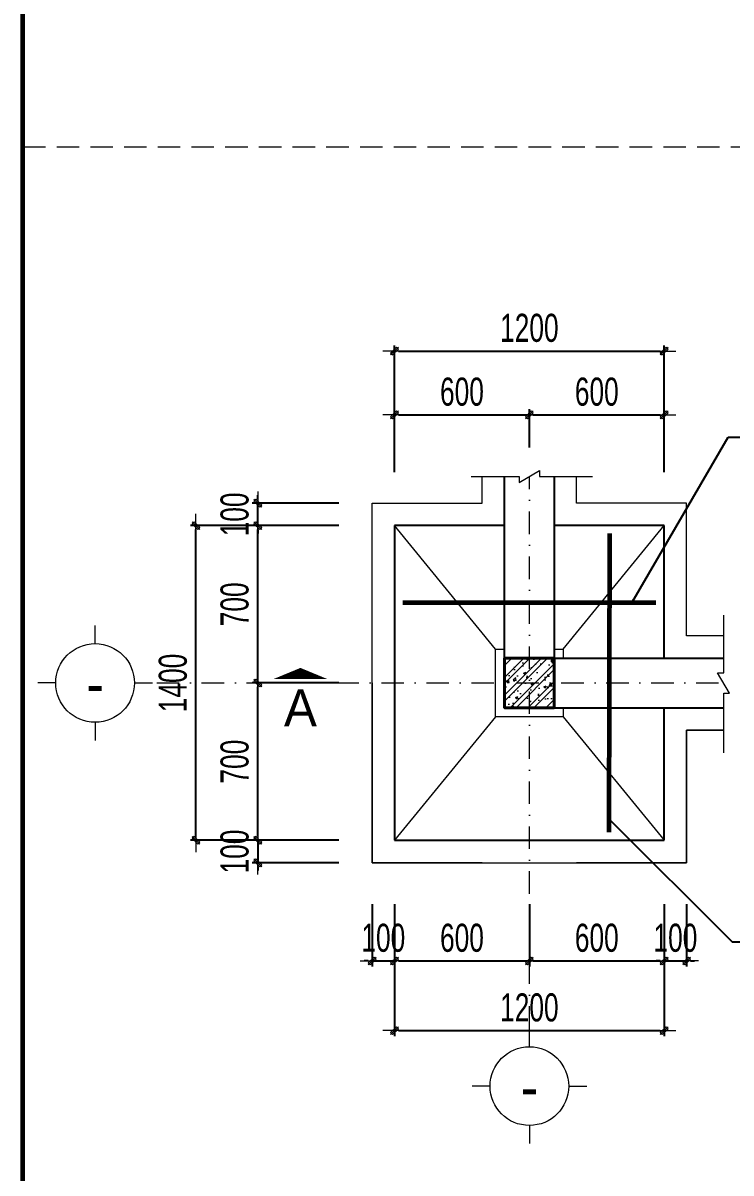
# Model space of a CAD drawing. Header units: millimetres. Extents: x -295047 to 304185, y -728047 to -308748.
# Drawn here: x -145455 to -142304, y -333451 to -328334 of the extents above; entities that cross this region are included whole.
import ezdxf
from ezdxf.enums import TextEntityAlignment as Align

# ---------------------------------------------------------------- set-up
doc = ezdxf.new("R2010")
doc.units = ezdxf.units.MM
doc.header["$MEASUREMENT"] = 0
doc.header["$PDMODE"] = 32
doc.linetypes.add('DASHDOT', pattern=[1, 0.5, -0.25, 0, -0.25])
doc.linetypes.add('HIDDEN', pattern=[0.375, 0.25, -0.125])
doc.layers.get('Defpoints').update_dxf_attribs({"color": 1})
for name, color, linetype, lineweight in [('Khungten_LCDI', 7, 'Continuous', 5), ('LC Dim', 8, 'Continuous', 18), ('LC Hatch', 252, 'Continuous', 9), ('LC ISO', 153, 'Continuous', 13), ('LC Khac', 4, 'Continuous', 9), ('LC MANH DUT', 35, 'HIDDEN', 5), ('LC Net dam2', 6, 'Continuous', 40), ('LC Net dam3', 1, 'Continuous', 60), ('LC Net manh', 219, 'Continuous', 5), ('LC Net thay', 7, 'Continuous', 25), ('LC Net truc', 79, 'DASHDOT', 13), ('LC Text1', 3, 'Continuous', 20)]:
    doc.layers.add(name, color=color, linetype=linetype, lineweight=lineweight)
doc.styles.add('HOATBIF', font='hoatbif.shx', dxfattribs={"width": 0.7})
doc.styles.add('Khungten', font='VHAVAN.TTF', dxfattribs={"width": 0.9, "height": 5000})
doc.styles.add('LC 1', font='VHAVANB.TTF')
doc.styles.add('Title', font='VHBLACK.TTF', dxfattribs={"width": 0.8})
doc.dimstyles.new('1-100(1-50)', dxfattribs={"dimscale": 50, "dimtxt": 2.5, "dimasz": 0.35, "dimexe": 0.5, "dimexo": 0, "dimgap": 0.8, "dimtad": 1, "dimdec": 0, "dimzin": 0, "dimdsep": 46, "dimtxsty": 'HOATBIF', "dimblk1": 'DOT', "dimblk2": 'DOT', "dimsah": 1, "dimcen": -1, "dimdle": 1, "dimclrd": 256, "dimclre": 256, "dimclrt": 4, "dimadec": 3, "dimazin": 2, "dimtfac": 0.333333, "dimtdec": 0, "dimtix": 1, "dimtmove": 2, "dimatfit": 3, "dimldrblk": 'DOT', "dimfxl": 1, "dimtvp": 0.833333, "dimtolj": 1, "dimtzin": 0, "dimarcsym": 0})

# ---------------------------------------------------------------- blocks, each defined once
blk = doc.blocks.new('DOT')
at = {"layer": 'LC Dim'}
blk.add_line((-3, 0), (3, 0), dxfattribs=at)
at = {"layer": 'LC Dim', "color": 4}
blk.add_line((-1, -1), (1, 1), dxfattribs=at)
blk.add_lwpolyline([(0.5, 1), (-1, -0.5), (-0.5, -1), (1, 0.5)], close=True, dxfattribs=at)
blk = doc.blocks.new('*D271')
at = {"layer": 'Defpoints', "color": 0, "ltscale": 2, "transparency": 16777216}
for p in [(-144410.2, -331270.5), (-144049.1, -331270.5), (-144049.1, -331970.5)]:
    blk.add_point(p, dxfattribs=at)
at = {"layer": 'LC Dim', "lineweight": -2, "ltscale": 2, "transparency": 16777216}
for p, q in [((-144049.1, -331270.5), (-144435.2, -331270.5)), ((-144410.2, -331953), (-144410.2, -331288)), ((-144049.1, -331970.5), (-144435.2, -331970.5))]:
    blk.add_line(p, q, dxfattribs=at)
at = {"layer": 'LC Dim', "lineweight": -2, "ltscale": 2, "transparency": 16777216, "xscale": 17.5, "yscale": 17.5, "zscale": 17.5}
for p, rotation in [((-144410.2, -331270.5), 90), ((-144410.2, -331970.5), 270)]:
    blk.add_blockref('DOT', p, dxfattribs=dict(at, rotation=rotation))
at = {"layer": 'LC Dim', "color": 4, "ltscale": 2, "transparency": 16777216, "insert": (-144512.7, -331620.5), "char_height": 125, "attachment_point": 5, "rotation": 90, "style": 'HOATBIF'}
blk.add_mtext('\\A1;700', dxfattribs=at)
blk = doc.blocks.new('_Dot')
at = {"color": 0, "linetype": 'ByBlock', "lineweight": -2}
blk.add_line((-0.5, 0), (-1, 0), dxfattribs=at)
at = {"color": 0, "linetype": 'ByBlock', "const_width": 0.5}
blk.add_lwpolyline([(-0.25, 0, 1), (0.25, 0, 1)], format="xyb", close=True, dxfattribs=at)
blk = doc.blocks.new('*D272')
at = {"layer": 'Defpoints', "color": 0, "ltscale": 2, "transparency": 16777216}
for p in [(-144410.2, -330570.5), (-144049.1, -330570.5), (-144049.1, -331270.5)]:
    blk.add_point(p, dxfattribs=at)
at = {"layer": 'LC Dim', "lineweight": -2, "ltscale": 2, "transparency": 16777216}
for p, q in [((-144049.1, -330570.5), (-144435.2, -330570.5)), ((-144410.2, -331253), (-144410.2, -330588)), ((-144049.1, -331270.5), (-144435.2, -331270.5))]:
    blk.add_line(p, q, dxfattribs=at)
at = {"layer": 'LC Dim', "lineweight": -2, "ltscale": 2, "transparency": 16777216, "xscale": 17.5, "yscale": 17.5, "zscale": 17.5}
for p, rotation in [((-144410.2, -330570.5), 90), ((-144410.2, -331270.5), 270)]:
    blk.add_blockref('DOT', p, dxfattribs=dict(at, rotation=rotation))
at = {"layer": 'LC Dim', "color": 4, "ltscale": 2, "transparency": 16777216, "insert": (-144512.7, -330920.5), "char_height": 125, "attachment_point": 5, "rotation": 90, "style": 'HOATBIF'}
blk.add_mtext('\\A1;700', dxfattribs=at)
blk = doc.blocks.new('*D273')
at = {"layer": 'Defpoints', "color": 0, "ltscale": 2, "transparency": 16777216}
for p in [(-144410.2, -330470.5), (-144049.1, -330470.5), (-144049.1, -330570.5)]:
    blk.add_point(p, dxfattribs=at)
at = {"layer": 'LC Dim', "lineweight": -2, "ltscale": 2, "transparency": 16777216}
for p, q in [((-144410.2, -330453), (-144410.2, -330435.5)), ((-144049.1, -330470.5), (-144435.2, -330470.5)), ((-144410.2, -330570.5), (-144410.2, -330470.5)), ((-144049.1, -330570.5), (-144435.2, -330570.5)), ((-144410.2, -330588), (-144410.2, -330605.5))]:
    blk.add_line(p, q, dxfattribs=at)
at = {"layer": 'LC Dim', "lineweight": -2, "ltscale": 2, "transparency": 16777216, "xscale": 17.5, "yscale": 17.5, "zscale": 17.5}
for p, rotation in [((-144410.2, -330470.5), 270), ((-144410.2, -330570.5), 90)]:
    blk.add_blockref('DOT', p, dxfattribs=dict(at, rotation=rotation))
at = {"layer": 'LC Dim', "color": 4, "ltscale": 2, "transparency": 16777216, "insert": (-144512.7, -330520.5), "char_height": 125, "attachment_point": 5, "rotation": 90, "style": 'HOATBIF'}
blk.add_mtext('\\A1;100', dxfattribs=at)
blk = doc.blocks.new('*D274')
at = {"layer": 'Defpoints', "color": 0, "ltscale": 2, "transparency": 16777216}
for p in [(-144685.1, -330570.5), (-144049.1, -330570.5), (-144049.1, -331970.5)]:
    blk.add_point(p, dxfattribs=at)
at = {"layer": 'LC Dim', "lineweight": -2, "ltscale": 2, "transparency": 16777216}
for p, q in [((-144049.1, -330570.5), (-144710.1, -330570.5)), ((-144685.1, -331953), (-144685.1, -330588)), ((-144049.1, -331970.5), (-144710.1, -331970.5))]:
    blk.add_line(p, q, dxfattribs=at)
at = {"layer": 'LC Dim', "lineweight": -2, "ltscale": 2, "transparency": 16777216, "xscale": 17.5, "yscale": 17.5, "zscale": 17.5}
for p, rotation in [((-144685.1, -330570.5), 90), ((-144685.1, -331970.5), 270)]:
    blk.add_blockref('DOT', p, dxfattribs=dict(at, rotation=rotation))
at = {"layer": 'LC Dim', "color": 4, "ltscale": 2, "transparency": 16777216, "insert": (-144787.6, -331270.5), "char_height": 125, "attachment_point": 5, "rotation": 90, "style": 'HOATBIF'}
blk.add_mtext('\\A1;1400', dxfattribs=at)
blk = doc.blocks.new('*D275')
at = {"layer": 'Defpoints', "color": 0, "ltscale": 2, "transparency": 16777216}
for p in [(-144049.1, -331970.5), (-144410.2, -332070.5), (-144049.1, -332070.5)]:
    blk.add_point(p, dxfattribs=at)
at = {"layer": 'LC Dim', "lineweight": -2, "ltscale": 2, "transparency": 16777216}
for p, q in [((-144049.1, -331970.5), (-144435.2, -331970.5)), ((-144410.2, -331953), (-144410.2, -331935.5)), ((-144410.2, -331970.5), (-144410.2, -332070.5)), ((-144049.1, -332070.5), (-144435.2, -332070.5)), ((-144410.2, -332088), (-144410.2, -332105.5))]:
    blk.add_line(p, q, dxfattribs=at)
at = {"layer": 'LC Dim', "lineweight": -2, "ltscale": 2, "transparency": 16777216, "xscale": 17.5, "yscale": 17.5, "zscale": 17.5}
for p, rotation in [((-144410.2, -331970.5), 270), ((-144410.2, -332070.5), 90)]:
    blk.add_blockref('DOT', p, dxfattribs=dict(at, rotation=rotation))
at = {"layer": 'LC Dim', "color": 4, "ltscale": 2, "transparency": 16777216, "insert": (-144512.7, -332020.5), "char_height": 125, "attachment_point": 5, "rotation": 90, "style": 'HOATBIF'}
blk.add_mtext('\\A1;100', dxfattribs=at)
blk = doc.blocks.new('*D285')
at = {"layer": 'Defpoints', "color": 0, "ltscale": 2, "transparency": 16777216}
for p in [(-143901.3, -332255.1), (-143801.3, -332255.1), (-143801.3, -332507.5)]:
    blk.add_point(p, dxfattribs=at)
at = {"layer": 'LC Dim', "lineweight": -2, "ltscale": 2, "transparency": 16777216}
for p, q in [((-143901.3, -332255.1), (-143901.3, -332532.5)), ((-143801.3, -332255.1), (-143801.3, -332532.5)), ((-143918.8, -332507.5), (-143936.3, -332507.5)), ((-143901.3, -332507.5), (-143801.3, -332507.5)), ((-143783.8, -332507.5), (-143766.3, -332507.5))]:
    blk.add_line(p, q, dxfattribs=at)
at = {"layer": 'LC Dim', "lineweight": -2, "ltscale": 2, "transparency": 16777216, "xscale": 17.5, "yscale": 17.5, "zscale": 17.5}
blk.add_blockref('DOT', (-143901.3, -332507.5), dxfattribs=at)
at = {"layer": 'LC Dim', "lineweight": -2, "ltscale": 2, "transparency": 16777216, "xscale": 17.5, "yscale": 17.5, "zscale": 17.5, "rotation": 180}
blk.add_blockref('DOT', (-143801.3, -332507.5), dxfattribs=at)
at = {"layer": 'LC Dim', "color": 4, "ltscale": 2, "transparency": 16777216, "insert": (-143851.3, -332405), "char_height": 125, "attachment_point": 5, "style": 'HOATBIF'}
blk.add_mtext('\\A1;100', dxfattribs=at)
blk = doc.blocks.new('*D286')
at = {"layer": 'Defpoints', "color": 0, "ltscale": 2, "transparency": 16777216}
for p in [(-143801.3, -332255.1), (-143201.3, -332255.1), (-143201.3, -332507.5)]:
    blk.add_point(p, dxfattribs=at)
at = {"layer": 'LC Dim', "lineweight": -2, "ltscale": 2, "transparency": 16777216}
for p, q in [((-143801.3, -332255.1), (-143801.3, -332532.5)), ((-143201.3, -332255.1), (-143201.3, -332532.5)), ((-143783.8, -332507.5), (-143218.8, -332507.5))]:
    blk.add_line(p, q, dxfattribs=at)
at = {"layer": 'LC Dim', "lineweight": -2, "ltscale": 2, "transparency": 16777216, "xscale": 17.5, "yscale": 17.5, "zscale": 17.5, "rotation": 180}
blk.add_blockref('DOT', (-143801.3, -332507.5), dxfattribs=at)
at = {"layer": 'LC Dim', "lineweight": -2, "ltscale": 2, "transparency": 16777216, "xscale": 17.5, "yscale": 17.5, "zscale": 17.5}
blk.add_blockref('DOT', (-143201.3, -332507.5), dxfattribs=at)
at = {"layer": 'LC Dim', "color": 4, "ltscale": 2, "transparency": 16777216, "insert": (-143501.3, -332405), "char_height": 125, "attachment_point": 5, "style": 'HOATBIF'}
blk.add_mtext('\\A1;600', dxfattribs=at)
blk = doc.blocks.new('*D287')
at = {"layer": 'Defpoints', "color": 0, "ltscale": 2, "transparency": 16777216}
for p in [(-142601.3, -332255.1), (-142501.3, -332255.1), (-142501.3, -332507.5)]:
    blk.add_point(p, dxfattribs=at)
at = {"layer": 'LC Dim', "lineweight": -2, "ltscale": 2, "transparency": 16777216}
for p, q in [((-142601.3, -332255.1), (-142601.3, -332532.5)), ((-142501.3, -332255.1), (-142501.3, -332532.5)), ((-142618.8, -332507.5), (-142636.3, -332507.5)), ((-142601.3, -332507.5), (-142501.3, -332507.5)), ((-142483.8, -332507.5), (-142466.3, -332507.5))]:
    blk.add_line(p, q, dxfattribs=at)
at = {"layer": 'LC Dim', "lineweight": -2, "ltscale": 2, "transparency": 16777216, "xscale": 17.5, "yscale": 17.5, "zscale": 17.5}
blk.add_blockref('DOT', (-142601.3, -332507.5), dxfattribs=at)
at = {"layer": 'LC Dim', "lineweight": -2, "ltscale": 2, "transparency": 16777216, "xscale": 17.5, "yscale": 17.5, "zscale": 17.5, "rotation": 180}
blk.add_blockref('DOT', (-142501.3, -332507.5), dxfattribs=at)
at = {"layer": 'LC Dim', "color": 4, "ltscale": 2, "transparency": 16777216, "insert": (-142551.3, -332405), "char_height": 125, "attachment_point": 5, "style": 'HOATBIF'}
blk.add_mtext('\\A1;100', dxfattribs=at)
blk = doc.blocks.new('*D288')
at = {"layer": 'Defpoints', "color": 0, "ltscale": 2, "transparency": 16777216}
for p in [(-143201.3, -332255.1), (-142601.3, -332255.1), (-142601.3, -332507.5)]:
    blk.add_point(p, dxfattribs=at)
at = {"layer": 'LC Dim', "lineweight": -2, "ltscale": 2, "transparency": 16777216}
for p, q in [((-143201.3, -332255.1), (-143201.3, -332532.5)), ((-142601.3, -332255.1), (-142601.3, -332532.5)), ((-143183.8, -332507.5), (-142618.8, -332507.5))]:
    blk.add_line(p, q, dxfattribs=at)
at = {"layer": 'LC Dim', "lineweight": -2, "ltscale": 2, "transparency": 16777216, "xscale": 17.5, "yscale": 17.5, "zscale": 17.5, "rotation": 180}
blk.add_blockref('DOT', (-143201.3, -332507.5), dxfattribs=at)
at = {"layer": 'LC Dim', "lineweight": -2, "ltscale": 2, "transparency": 16777216, "xscale": 17.5, "yscale": 17.5, "zscale": 17.5}
blk.add_blockref('DOT', (-142601.3, -332507.5), dxfattribs=at)
at = {"layer": 'LC Dim', "color": 4, "ltscale": 2, "transparency": 16777216, "insert": (-142901.3, -332405), "char_height": 125, "attachment_point": 5, "style": 'HOATBIF'}
blk.add_mtext('\\A1;600', dxfattribs=at)
blk = doc.blocks.new('*D289')
at = {"layer": 'Defpoints', "color": 0, "ltscale": 2, "transparency": 16777216}
for p in [(-143801.3, -332255.1), (-142601.3, -332255.1), (-142601.3, -332817.4)]:
    blk.add_point(p, dxfattribs=at)
at = {"layer": 'LC Dim', "lineweight": -2, "ltscale": 2, "transparency": 16777216}
for p, q in [((-143801.3, -332255.1), (-143801.3, -332842.4)), ((-142601.3, -332255.1), (-142601.3, -332842.4)), ((-143783.8, -332817.4), (-142618.8, -332817.4))]:
    blk.add_line(p, q, dxfattribs=at)
at = {"layer": 'LC Dim', "lineweight": -2, "ltscale": 2, "transparency": 16777216, "xscale": 17.5, "yscale": 17.5, "zscale": 17.5, "rotation": 180}
blk.add_blockref('DOT', (-143801.3, -332817.4), dxfattribs=at)
at = {"layer": 'LC Dim', "lineweight": -2, "ltscale": 2, "transparency": 16777216, "xscale": 17.5, "yscale": 17.5, "zscale": 17.5}
blk.add_blockref('DOT', (-142601.3, -332817.4), dxfattribs=at)
at = {"layer": 'LC Dim', "color": 4, "ltscale": 2, "transparency": 16777216, "insert": (-143201.3, -332714.9), "char_height": 125, "attachment_point": 5, "style": 'HOATBIF'}
blk.add_mtext('\\A1;1200', dxfattribs=at)
blk = doc.blocks.new('TTRUC')
at = {"layer": 'LC ISO'}
for p, q in [((0, 6.95), (0, 10.13)), ((-6.95, 0), (-10.13, 0)), ((6.95, 0), (10.13, 0)), ((0, -6.95), (0, -10.13))]:
    blk.add_line(p, q, dxfattribs=at)
at = {"layer": 'LC Net manh'}
blk.add_circle((0, 0), 6.95, dxfattribs=at)
blk = doc.blocks.new('*D303')
at = {"layer": 'Defpoints', "color": 0, "ltscale": 2, "transparency": 16777216}
for p in [(-143201.3, -330077.6), (-143801.3, -330222.6), (-143201.3, -330222.6)]:
    blk.add_point(p, dxfattribs=at)
at = {"layer": 'LC Dim', "lineweight": -2, "ltscale": 2, "transparency": 16777216}
for p, q in [((-143801.3, -330222.6), (-143801.3, -330052.6)), ((-143783.8, -330077.6), (-143218.8, -330077.6)), ((-143201.3, -330222.6), (-143201.3, -330052.6))]:
    blk.add_line(p, q, dxfattribs=at)
at = {"layer": 'LC Dim', "lineweight": -2, "ltscale": 2, "transparency": 16777216, "xscale": 17.5, "yscale": 17.5, "zscale": 17.5, "rotation": 180}
blk.add_blockref('DOT', (-143801.3, -330077.6), dxfattribs=at)
at = {"layer": 'LC Dim', "lineweight": -2, "ltscale": 2, "transparency": 16777216, "xscale": 17.5, "yscale": 17.5, "zscale": 17.5}
blk.add_blockref('DOT', (-143201.3, -330077.6), dxfattribs=at)
at = {"layer": 'LC Dim', "color": 4, "ltscale": 2, "transparency": 16777216, "insert": (-143501.3, -329975.1), "char_height": 125, "attachment_point": 5, "style": 'HOATBIF'}
blk.add_mtext('\\A1;600', dxfattribs=at)
blk = doc.blocks.new('*D304')
at = {"layer": 'Defpoints', "color": 0, "ltscale": 2, "transparency": 16777216}
for p in [(-142601.3, -330077.6), (-143201.3, -330222.6), (-142601.3, -330222.6)]:
    blk.add_point(p, dxfattribs=at)
at = {"layer": 'LC Dim', "lineweight": -2, "ltscale": 2, "transparency": 16777216}
for p, q in [((-143201.3, -330222.6), (-143201.3, -330052.6)), ((-143183.8, -330077.6), (-142618.8, -330077.6)), ((-142601.3, -330222.6), (-142601.3, -330052.6))]:
    blk.add_line(p, q, dxfattribs=at)
at = {"layer": 'LC Dim', "lineweight": -2, "ltscale": 2, "transparency": 16777216, "xscale": 17.5, "yscale": 17.5, "zscale": 17.5, "rotation": 180}
blk.add_blockref('DOT', (-143201.3, -330077.6), dxfattribs=at)
at = {"layer": 'LC Dim', "lineweight": -2, "ltscale": 2, "transparency": 16777216, "xscale": 17.5, "yscale": 17.5, "zscale": 17.5}
blk.add_blockref('DOT', (-142601.3, -330077.6), dxfattribs=at)
at = {"layer": 'LC Dim', "color": 4, "ltscale": 2, "transparency": 16777216, "insert": (-142901.3, -329975.1), "char_height": 125, "attachment_point": 5, "style": 'HOATBIF'}
blk.add_mtext('\\A1;600', dxfattribs=at)
blk = doc.blocks.new('*D307')
at = {"layer": 'Defpoints', "color": 0, "ltscale": 2, "transparency": 16777216}
for p in [(-142601.3, -329793.6), (-143801.3, -330333.1), (-142601.3, -330333.1)]:
    blk.add_point(p, dxfattribs=at)
at = {"layer": 'LC Dim', "lineweight": -2, "ltscale": 2, "transparency": 16777216}
for p, q in [((-143801.3, -330333.1), (-143801.3, -329768.6)), ((-142601.3, -330333.1), (-142601.3, -329768.6)), ((-143783.8, -329793.6), (-142618.8, -329793.6))]:
    blk.add_line(p, q, dxfattribs=at)
at = {"layer": 'LC Dim', "lineweight": -2, "ltscale": 2, "transparency": 16777216, "xscale": 17.5, "yscale": 17.5, "zscale": 17.5, "rotation": 180}
blk.add_blockref('DOT', (-143801.3, -329793.6), dxfattribs=at)
at = {"layer": 'LC Dim', "lineweight": -2, "ltscale": 2, "transparency": 16777216, "xscale": 17.5, "yscale": 17.5, "zscale": 17.5}
blk.add_blockref('DOT', (-142601.3, -329793.6), dxfattribs=at)
at = {"layer": 'LC Dim', "color": 4, "ltscale": 2, "transparency": 16777216, "insert": (-143201.3, -329691.1), "char_height": 125, "attachment_point": 5, "style": 'HOATBIF'}
blk.add_mtext('\\A1;1200', dxfattribs=at)
blk = doc.blocks.new('lcdi fix')
at = {"layer": 'Khungten_LCDI', "color": 5, "lineweight": 60}
blk.add_lwpolyline([(0, -14650), (0, 14650), (40600, 14650), (40600, -14650)], close=True, dxfattribs=at)
at = {"color": 7, "style": 'Khungten', "width": 0.8}
for tag, p in [('REVISION', (39499, -10746)), ('NGAYHT', (39546, -11609))]:
    blk.add_attdef(tag, text='', height=200, dxfattribs=at).set_placement(p, align=Align.CENTER)
at = {"layer": 'LC Text1', "style": 'Title', "width": 1.485915}
for tag, p, p2 in [('TENBANVE1', (36913, -8886), (40339, -8886)), ('TENBANVE2', (36913, -9562), (40339, -9562))]:
    blk.add_attdef(tag, text='', height=250, dxfattribs=at).set_placement(p, p2, align=Align.FIT)
at = {"layer": 'LC Text1', "style": 'Title', "width": 0.7}
blk.add_attdef('SOBANVE', text='', height=250, dxfattribs=at).set_placement((39562, -13896), align=Align.CENTER)

msp = doc.modelspace()

# ---------------------------------------------------------------- hatches: boundary and pattern name
at = {"layer": 'LC Hatch', "ltscale": 2}
h = msp.add_hatch(dxfattribs=at)
h.set_pattern_fill('BTCT', color=256, scale=15, style=0)
h.set_pattern_definition([(50, (-68394.715, -235805.3), (107.58903, -9.41282), [11.25, -123.75]), (355, (-68394.72, -235805.3), (-20.8127, 112.82882), [9, -99]), (100.4514, (-68385.75, -235806.09), (86.77641, 103.41593), [9.56103, -105.17132]), (46.1842, (-68394.72, -235775.3), (160.08616, -24.82785), [16.875, -185.625]), (96.6356, (-68381.37, -235777.37), (140.1994, 146.11768), [14.34154, -157.75695]), (351.1842, (-68394.72, -235775.3), (140.1993, 146.1178), [13.5, -148.5]), (21, (-68379.715, -235782.8), (89.53606, -60.392834), [11.25, -123.75]), (326, (-68379.72, -235782.8), (36.4973, 108.77251), [9, -99]), (71.4514, (-68372.25, -235787.84), (126.03339, 48.379575), [9.56103, -105.17132]), (37.5, (-68394.715, -235805.304), (1.823978, 49.934078), [0, -97.8, 0, -100.5, 0, -99.375]), (7.5, (-68394.715, -235805.304), (39.46043, 59.161757), [0, -57.3, 0, -95.55, 0, -37.875]), (327.5, (-68428.165, -235805.304), (80.073365, -3.383231), [0, -37.5, 0, -117, 0, -155.25]), (317.5, (-68443.165, -235805.304), (87.477925, 15.015747), [0, -48.75, 0, -77.7, 0, -110.25]), (45, (-68394.715, -235805.304), (-39.774756, 39.774756), []), (45, (-68368.2, -235805.304), (-39.774756, 39.774756), [])])
h.paths.add_polyline_path([(-143311.3, -331160.5), (-143091.3, -331160.5), (-143091.3, -331380.5), (-143311.3, -331380.5)])

# ---------------------------------------------------------------- linework, layer by layer
at = {"layer": 'LC Dim', "ltscale": 2}
msp.add_lwpolyline([(-143460.1, -330352.5), (-143246.3, -330352.5), (-143246.3, -330378.4), (-143156.3, -330324.8), (-143156.3, -330352.5), (-142919.8, -330352.5)], dxfattribs=at)
at = {"layer": 'LC Khac', "color": 1, "ltscale": 2}
msp.add_line((-144098.9, -331270.5), (-144341.6, -331270.5), dxfattribs=at)
msp.add_lwpolyline([(-144220.2, -331203.5, 0, 235.7, 0), (-144220.2, -331252.2, 137.5, 137.5, 0)], format="xyseb", dxfattribs=at)
at = {"layer": 'LC MANH DUT', "ltscale": 400}
msp.add_line((-145455, -328885.2), (-133264.3, -328885.2), dxfattribs=at)
at = {"layer": 'LC Net dam2', "ltscale": 2}
msp.add_lwpolyline([(-143091.3, -331290.8), (-143091.3, -331160.5), (-143311.3, -331160.5), (-143311.3, -331380.5), (-143091.3, -331380.5), (-143091.3, -331290.8)], dxfattribs=at)
at = {"layer": 'LC Net dam3'}
for p, q in [((-142846.3, -331934.9), (-142843.6, -330606.1)), ((-142637.9, -330913.3), (-143764.5, -330913.3))]:
    msp.add_line(p, q, dxfattribs=at)
at = {"layer": 'LC Net manh', "ltscale": 2}
for p, q in [((-143351.3, -331120.5), (-143801.3, -330570.5)), ((-143051.3, -331120.5), (-142601.3, -330570.5)), ((-143351.3, -331420.5), (-143801.3, -331970.5)), ((-143051.3, -331420.5), (-142601.3, -331970.5))]:
    msp.add_line(p, q, dxfattribs=at)
for points in [[(-143901.3, -331270.5), (-143901.3, -330470.5), (-143411.3, -330470.5), (-143411.3, -330352.5)], [(-142336, -331060.5), (-142501.3, -331060.5), (-142501.3, -330470.5), (-142991.3, -330470.5), (-142991.3, -330352.5)], [(-142336, -331581), (-142336, -331315.5), (-142310.1, -331315.5), (-142363.7, -331225.5), (-142336, -331225.5), (-142336, -330968.3)], [(-143351.3, -331270.5), (-143351.3, -331120.5), (-143311.3, -331120.5)], [(-143091.3, -331120.5), (-143051.3, -331120.5), (-143051.3, -331160.5)], [(-143411.3, -332070.5), (-143901.3, -332070.5), (-143901.3, -331270.5)], [(-143901.3, -331270.5), (-143901.3, -332070.5), (-142501.3, -332070.5), (-142501.3, -331480.5), (-142336, -331480.5)], [(-143201.3, -331420.5), (-143351.3, -331420.5), (-143351.3, -331270.5)], [(-143051.3, -331380.5), (-143051.3, -331420.5), (-143201.3, -331420.5)], [(-142336, -331480.5), (-142501.3, -331480.5), (-142501.3, -332070.5), (-142991.3, -332070.5)]]:
    msp.add_lwpolyline(points, dxfattribs=at)
at = {"layer": 'LC Net thay'}
for p, q in [((-143311.3, -331160.5), (-143311.3, -330352.5)), ((-143091.3, -330352.5), (-143091.3, -331160.5)), ((-143091.3, -331160.5), (-142336, -331160.5)), ((-143311.3, -331380.5), (-142336, -331380.5))]:
    msp.add_line(p, q, dxfattribs=at)
at = {"layer": 'LC Net thay', "ltscale": 2}
for p, q in [((-143311.3, -330570.5), (-143801.3, -330570.5)), ((-143801.3, -330570.5), (-143801.3, -331270.5)), ((-142601.3, -330570.5), (-143091.3, -330570.5)), ((-142601.3, -331160.5), (-142601.3, -330570.5)), ((-143801.3, -331270.5), (-143801.3, -331970.5)), ((-142601.3, -331970.5), (-142601.3, -331380.5)), ((-143801.3, -331970.5), (-142601.3, -331970.5))]:
    msp.add_line(p, q, dxfattribs=at)
at = {"layer": 'LC Net truc', "ltscale": 200}
for p, q in [((-143201.3, -332808.9), (-143201.3, -330351.6)), ((-144860, -331270.5), (-142336.9, -331270.5))]:
    msp.add_line(p, q, dxfattribs=at)

# ---------------------------------------------------------------- block references
at = {"layer": 'LC ISO', "xscale": 25.19610424696835, "yscale": 25.19610424696835, "zscale": 25.19610424696835}
for p in [(-145134.2, -331270.5), (-143201.3, -333064.2)]:
    msp.add_blockref('TTRUC', p, dxfattribs=at)
at = {"layer": 'LC Net thay', "xscale": 0.5000000000000013, "yscale": 0.5000000000000013, "zscale": 0.5000000000000013}
msp.add_blockref('lcdi fix', (-145455, -329098.5), dxfattribs=at)

# ---------------------------------------------------------------- texts
at = {"ltscale": 2, "style": 'LC 1'}
msp.add_attdef('A', text='B', height=165, dxfattribs=at).set_placement((-144220.2, -331381.6), align=Align.MIDDLE_CENTER)
at = {"layer": 'LC Text1', "ltscale": 0.2, "style": 'LC 1', "width": 0.9}
for p in [(-145134.2, -331431), (-143201.3, -333224.7)]:
    msp.add_text('-', height=197.3, dxfattribs=at).set_placement(p, align=Align.BOTTOM_CENTER)

# ---------------------------------------------------------------- dimensions: what is measured, and where the dimension line sits
at = {"layer": 'LC Dim', "ltscale": 2}
for base, p1, p2, picture, middle in [((-142601.3, -329793.6), (-143801.3, -330333.1), (-142601.3, -330333.1), '*D307', (-143201.3, -329691.1)), ((-143201.3, -330077.6), (-143801.3, -330222.6), (-143201.3, -330222.6), '*D303', (-143501.3, -329975.1)), ((-142601.3, -330077.6), (-143201.3, -330222.6), (-142601.3, -330222.6), '*D304', (-142901.3, -329975.1)), ((-143801.3, -332507.5), (-143901.3, -332255.1), (-143801.3, -332255.1), '*D285', (-143851.3, -332405)), ((-143201.3, -332507.5), (-143801.3, -332255.1), (-143201.3, -332255.1), '*D286', (-143501.3, -332405)), ((-142601.3, -332817.4), (-143801.3, -332255.1), (-142601.3, -332255.1), '*D289', (-143201.3, -332714.9)), ((-142601.3, -332507.5), (-143201.3, -332255.1), (-142601.3, -332255.1), '*D288', (-142901.3, -332405)), ((-142501.3, -332507.5), (-142601.3, -332255.1), (-142501.3, -332255.1), '*D287', (-142551.3, -332405))]:
    dim = msp.add_linear_dim(base=base, p1=p1, p2=p2, dimstyle='1-100(1-50)', dxfattribs=at)
    dim.commit()
    dim.dimension.update_dxf_attribs({"geometry": picture, "text_midpoint": middle})
for base, p1, p2, angle, picture, middle in [((-144410.2, -330470.5), (-144049.1, -330570.5), (-144049.1, -330470.5), 90, '*D273', (-144512.7, -330520.5)), ((-144685.1, -330570.5), (-144049.1, -331970.5), (-144049.1, -330570.5), 90, '*D274', (-144787.6, -331270.5)), ((-144410.2, -330570.5), (-144049.1, -331270.5), (-144049.1, -330570.5), 90, '*D272', (-144512.7, -330920.5)), ((-144410.2, -331270.5), (-144049.1, -331970.5), (-144049.1, -331270.5), 90, '*D271', (-144512.7, -331620.5)), ((-144410.2, -332070.5), (-144049.1, -331970.5), (-144049.1, -332070.5), 270, '*D275', (-144512.7, -332020.5))]:
    dim = msp.add_linear_dim(base=base, p1=p1, p2=p2, angle=angle, dimstyle='1-100(1-50)', dxfattribs=at)
    dim.commit()
    dim.dimension.update_dxf_attribs({"geometry": picture, "text_midpoint": middle})

# ---------------------------------------------------------------- leaders
for points in [[(-142745, -330913.3), (-142316.2, -330176.9), (-141602.8, -330176.9)], [(-142846, -331876.2), (-142299.2, -332422.4), (-141585.8, -332422.4)]]:
    msp.add_leader(points, dimstyle='1-100(1-50)', dxfattribs=at)

doc.saveas('drawing.dxf')
